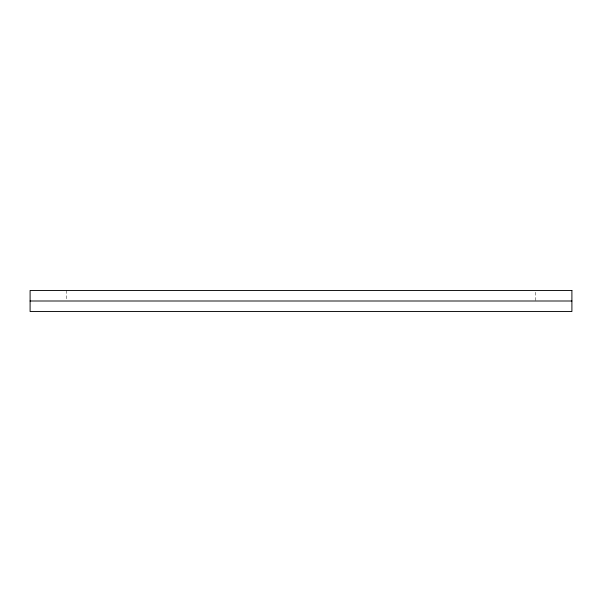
<?xml version="1.0" encoding="UTF-8"?>
<svg xmlns="http://www.w3.org/2000/svg" width="602" height="602" viewBox="0 0 602 602"><rect width="100%" height="100%" fill="white"/><g stroke="black" fill="none" stroke-linecap="round" stroke-linejoin="round"><path stroke-width="0.45" stroke-dasharray="3.01 2.26" d="M535.78 292.218L535.78 301M66.22 290.465L66.22 299.247"/><path stroke-width="0.9" d="M30.1 301L571.9 301M571.9 290.465L30.1 290.465L30.1 311.535L571.9 311.535L571.9 290.465"/></g></svg>
